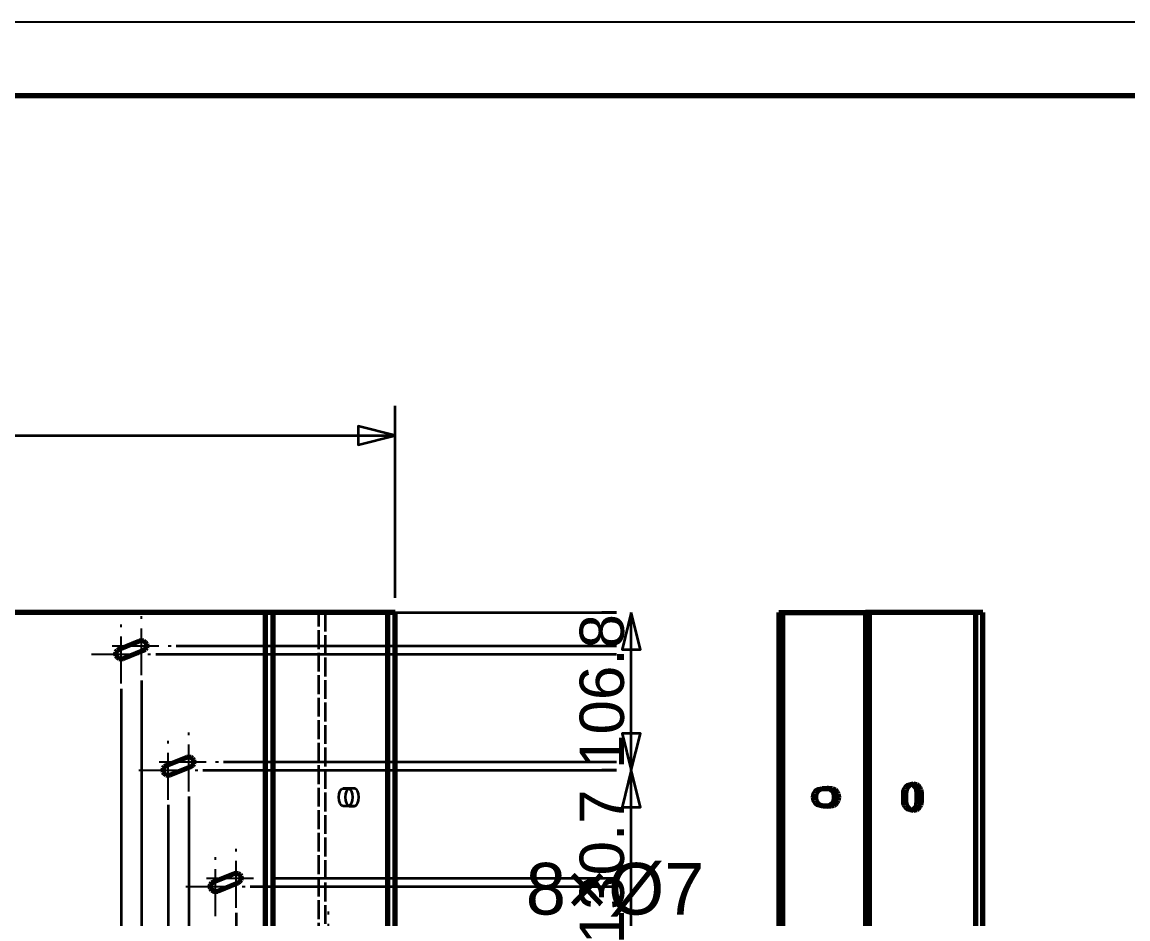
# Model space of a CAD drawing. Header units: millimetres. Extents: x 0 to 420, y 0 to 297.
# Drawn here: x 195.9 to 270.8, y 236.3 to 297 of the extents above; entities that cross this region are included whole.
import ezdxf
from ezdxf.enums import TextEntityAlignment as Align

# ---------------------------------------------------------------- set-up
doc = ezdxf.new("R2010")
doc.units = ezdxf.units.MM
doc.linetypes.add('CENTER', pattern=[5.08, 3.175, -0.635, 0.635, -0.635])
doc.linetypes.add('DASHED', pattern=[1.524, 1.27, -0.254])
doc.styles.add('GOST', font='Arial')

msp = doc.modelspace()

# ---------------------------------------------------------------- linework, layer by layer
at = {"color": 7, "lineweight": 35}
for p, q in [((221.138, 258), (221.138, 271)), ((65, 269), (221.138, 269)), ((221.138, 257), (236.138, 257)), ((236.138, 257), (235.138, 257)), ((237.138, 246.32), (237.138, 257)), ((206.322, 254.763), (236.138, 254.763)), ((204.932, 254.199), (236.138, 254.199)), ((203.972, 252.413), (203.972, 142)), ((202.582, 251.849), (202.582, 142)), ((209.519, 246.887), (236.138, 246.887)), ((208.129, 246.323), (236.138, 246.323)), ((236.138, 246.32), (235.138, 246.32)), ((236.138, 246.32), (235.138, 246.32)), ((237.138, 233.25), (237.138, 246.32)), ((207.169, 244.537), (207.169, 142)), ((205.779, 243.973), (205.779, 142)), ((212.716, 239.011), (236.138, 239.011)), ((211.326, 238.447), (236.138, 238.447)), ((210.366, 236.661), (210.366, 142))]:
    msp.add_line(p, q, dxfattribs=at)
at = {"color": 1, "lineweight": 70}
for p, q in [((212.371, 257), (70.192, 257)), ((212.409, 257), (212.371, 257)), ((212.371, 157), (212.371, 257)), ((212.448, 257), (212.409, 257)), ((212.486, 257), (212.448, 257)), ((212.525, 257), (212.486, 257)), ((212.563, 257), (212.525, 257)), ((212.601, 257), (212.563, 257)), ((212.638, 257), (212.601, 257)), ((212.675, 257), (212.638, 257)), ((212.712, 257), (212.675, 257)), ((212.748, 257), (212.712, 257)), ((212.783, 257), (212.748, 257)), ((212.818, 257), (212.783, 257)), ((212.852, 257), (212.818, 257)), ((212.886, 257), (212.852, 257)), ((220.653, 257), (212.886, 257)), ((212.886, 157), (212.886, 257)), ((220.714, 257), (220.653, 257)), ((220.653, 157), (220.653, 257)), ((220.773, 257), (220.714, 257)), ((220.828, 257), (220.773, 257)), ((220.879, 257), (220.828, 257)), ((220.927, 257), (220.879, 257)), ((220.97, 257), (220.927, 257)), ((221.008, 257), (220.97, 257)), ((221.042, 257), (221.008, 257)), ((221.071, 257), (221.042, 257)), ((221.095, 257), (221.071, 257)), ((221.114, 257), (221.095, 257)), ((221.127, 257), (221.114, 257)), ((221.135, 257), (221.127, 257)), ((221.138, 257), (221.135, 257)), ((221.138, 157), (221.138, 257)), ((247.138, 257), (247.395, 257)), ((247.138, 257), (247.138, 157)), ((247.395, 157), (247.395, 257)), ((247.395, 257), (252.991, 257)), ((253.249, 257), (252.991, 257)), ((252.991, 257), (252.991, 157)), ((260.464, 257), (253.249, 257)), ((253.249, 257), (253.249, 157)), ((260.525, 257), (260.464, 257)), ((260.464, 157), (260.464, 257)), ((260.584, 257), (260.525, 257)), ((260.639, 257), (260.584, 257)), ((260.69, 257), (260.639, 257)), ((260.737, 257), (260.69, 257)), ((260.78, 257), (260.737, 257)), ((260.819, 257), (260.78, 257)), ((260.853, 257), (260.819, 257)), ((260.882, 257), (260.853, 257)), ((260.906, 257), (260.882, 257)), ((260.924, 257), (260.906, 257)), ((260.938, 257), (260.924, 257)), ((260.946, 257), (260.938, 257)), ((260.949, 257), (260.946, 257)), ((260.949, 157), (260.949, 257)), ((202.45, 254.523), (203.84, 255.087)), ((203.84, 255.087), (203.974, 255.113)), ((203.974, 255.113), (204.108, 255.085)), ((204.108, 255.085), (204.221, 255.009)), ((204.294, 254.627), (204.218, 254.514)), ((204.221, 255.009), (204.296, 254.895)), ((204.322, 254.76), (204.294, 254.627)), ((204.296, 254.895), (204.322, 254.76)), ((202.232, 254.201), (202.26, 254.335)), ((202.258, 254.067), (202.232, 254.201)), ((202.333, 253.953), (202.258, 254.067)), ((202.26, 254.335), (202.336, 254.448)), ((202.446, 253.876), (202.333, 253.953)), ((202.336, 254.448), (202.45, 254.523)), ((202.58, 253.849), (202.446, 253.876)), ((202.714, 253.874), (202.58, 253.849)), ((204.104, 254.439), (202.714, 253.874)), ((204.218, 254.514), (204.104, 254.439)), ((205.647, 246.647), (207.037, 247.211)), ((207.037, 247.211), (207.171, 247.237)), ((207.171, 247.237), (207.305, 247.209)), ((207.305, 247.209), (207.418, 247.133)), ((207.418, 247.133), (207.493, 247.019)), ((205.429, 246.325), (205.457, 246.459)), ((205.457, 246.459), (205.533, 246.572)), ((205.533, 246.572), (205.647, 246.647)), ((207.301, 246.563), (205.911, 245.999)), ((207.415, 246.638), (207.301, 246.563)), ((207.491, 246.751), (207.415, 246.638)), ((207.519, 246.885), (207.491, 246.751)), ((207.493, 247.019), (207.519, 246.885)), ((205.455, 246.191), (205.429, 246.325)), ((205.53, 246.077), (205.455, 246.191)), ((205.643, 246), (205.53, 246.077)), ((205.777, 245.973), (205.643, 246)), ((205.911, 245.999), (205.777, 245.973)), ((249.711, 244.833), (249.775, 244.924)), ((249.775, 244.924), (249.853, 244.999)), ((249.853, 244.999), (249.941, 245.054)), ((249.941, 245.054), (250.038, 245.088)), ((250.038, 245.088), (250.138, 245.1)), ((250.138, 245.1), (250.653, 245.1)), ((250.495, 245.088), (250.395, 245.1)), ((250.592, 245.054), (250.495, 245.088)), ((250.681, 244.999), (250.592, 245.054)), ((250.653, 245.1), (250.753, 245.088)), ((250.759, 244.924), (250.681, 244.999)), ((250.753, 245.088), (250.849, 245.054)), ((250.823, 244.833), (250.759, 244.924)), ((250.849, 245.054), (250.938, 244.999)), ((250.938, 244.999), (251.016, 244.924)), ((251.016, 244.924), (251.08, 244.833)), ((255.735, 244.8), (255.744, 244.917)), ((255.744, 244.917), (255.774, 245.03)), ((255.774, 245.03), (255.821, 245.133)), ((255.821, 245.133), (255.885, 245.224)), ((255.885, 245.224), (255.963, 245.299)), ((255.963, 245.299), (256.052, 245.354)), ((256.052, 245.354), (256.149, 245.388)), ((256.274, 245.301), (256.12, 245.381)), ((256.149, 245.388), (256.249, 245.4)), ((256.249, 245.4), (256.349, 245.388)), ((256.398, 245.167), (256.274, 245.301)), ((256.349, 245.388), (256.446, 245.354)), ((256.478, 244.994), (256.398, 245.167)), ((256.446, 245.354), (256.535, 245.299)), ((256.506, 244.8), (256.478, 244.994)), ((256.535, 245.299), (256.613, 245.224)), ((256.613, 245.224), (256.676, 245.133)), ((256.676, 245.133), (256.724, 245.03)), ((256.724, 245.03), (256.753, 244.917)), ((256.753, 244.917), (256.763, 244.8)), ((249.624, 244.5), (249.634, 244.617)), ((249.634, 244.383), (249.624, 244.5)), ((249.634, 244.617), (249.663, 244.73)), ((249.663, 244.27), (249.634, 244.383)), ((249.663, 244.73), (249.711, 244.833)), ((249.711, 244.167), (249.663, 244.27)), ((249.775, 244.076), (249.711, 244.167)), ((250.759, 244.076), (250.823, 244.167)), ((250.87, 244.73), (250.823, 244.833)), ((250.823, 244.167), (250.87, 244.27)), ((250.899, 244.617), (250.87, 244.73)), ((250.87, 244.27), (250.899, 244.383)), ((250.909, 244.5), (250.899, 244.617)), ((250.899, 244.383), (250.909, 244.5)), ((251.08, 244.167), (251.016, 244.076)), ((251.08, 244.833), (251.128, 244.73)), ((251.128, 244.27), (251.08, 244.167)), ((251.128, 244.73), (251.157, 244.617)), ((251.157, 244.383), (251.128, 244.27)), ((251.157, 244.617), (251.167, 244.5)), ((251.167, 244.5), (251.157, 244.383)), ((255.735, 244.2), (255.735, 244.8)), ((255.744, 244.083), (255.735, 244.2)), ((256.478, 244.006), (256.506, 244.2)), ((256.506, 244.2), (256.506, 244.8)), ((256.763, 244.8), (256.506, 244.8)), ((256.763, 244.2), (256.506, 244.2)), ((256.763, 244.2), (256.753, 244.083)), ((256.763, 244.8), (256.763, 244.2)), ((249.853, 244.001), (249.775, 244.076)), ((249.941, 243.946), (249.853, 244.001)), ((250.038, 243.912), (249.941, 243.946)), ((250.138, 243.9), (250.038, 243.912)), ((250.653, 243.9), (250.138, 243.9)), ((250.395, 243.9), (250.495, 243.912)), ((250.495, 243.912), (250.592, 243.946)), ((250.592, 243.946), (250.681, 244.001)), ((250.753, 243.912), (250.653, 243.9)), ((250.681, 244.001), (250.759, 244.076)), ((250.849, 243.946), (250.753, 243.912)), ((250.938, 244.001), (250.849, 243.946)), ((251.016, 244.076), (250.938, 244.001)), ((255.774, 243.97), (255.744, 244.083)), ((255.821, 243.867), (255.774, 243.97)), ((255.885, 243.776), (255.821, 243.867)), ((255.963, 243.701), (255.885, 243.776)), ((256.052, 243.646), (255.963, 243.701)), ((256.149, 243.612), (256.052, 243.646)), ((256.12, 243.619), (256.274, 243.699)), ((256.249, 243.6), (256.149, 243.612)), ((256.349, 243.612), (256.249, 243.6)), ((256.274, 243.699), (256.398, 243.833)), ((256.446, 243.646), (256.349, 243.612)), ((256.398, 243.833), (256.478, 244.006)), ((256.535, 243.701), (256.446, 243.646)), ((256.613, 243.776), (256.535, 243.701)), ((256.676, 243.867), (256.613, 243.776)), ((256.724, 243.97), (256.676, 243.867)), ((256.753, 244.083), (256.724, 243.97)), ((208.844, 238.771), (210.234, 239.335)), ((210.234, 239.335), (210.368, 239.361)), ((210.368, 239.361), (210.502, 239.334)), ((210.502, 239.334), (210.615, 239.257)), ((210.615, 239.257), (210.69, 239.143)), ((210.716, 239.009), (210.688, 238.875)), ((210.69, 239.143), (210.716, 239.009)), ((208.626, 238.449), (208.654, 238.583)), ((208.652, 238.315), (208.626, 238.449)), ((208.727, 238.201), (208.652, 238.315)), ((208.654, 238.583), (208.73, 238.696)), ((208.84, 238.125), (208.727, 238.201)), ((208.73, 238.696), (208.844, 238.771)), ((210.497, 238.687), (209.108, 238.123)), ((210.612, 238.762), (210.497, 238.687)), ((210.688, 238.875), (210.612, 238.762)), ((208.973, 238.097), (208.84, 238.125)), ((209.108, 238.123), (208.973, 238.097))]:
    msp.add_line(p, q, dxfattribs=at)
at = {"color": 5, "linetype": 'DASHED', "lineweight": 35}
for p, q in [((212.371, 257), (70.192, 257)), ((212.39, 257), (212.371, 257)), ((212.409, 257), (212.39, 257)), ((212.429, 257), (212.409, 257)), ((212.448, 257), (212.429, 257)), ((212.467, 257), (212.448, 257)), ((212.486, 257), (212.467, 257)), ((212.504, 257), (212.486, 257)), ((212.523, 257), (212.504, 257)), ((212.541, 257), (212.523, 257)), ((212.559, 257), (212.541, 257)), ((212.577, 257), (212.559, 257)), ((212.594, 257), (212.577, 257)), ((212.612, 257), (212.594, 257)), ((212.628, 257), (212.612, 257)), ((220.395, 257), (212.628, 257)), ((212.886, 257), (212.628, 257)), ((215.983, 157), (215.983, 257)), ((215.983, 257), (220.566, 257)), ((216.411, 257), (215.983, 257)), ((216.411, 257), (220.995, 257)), ((216.411, 257), (216.411, 157)), ((220.653, 257), (220.395, 257)), ((220.426, 257), (220.395, 257)), ((220.455, 257), (220.426, 257)), ((220.483, 257), (220.455, 257)), ((220.509, 257), (220.483, 257)), ((220.532, 257), (220.509, 257)), ((220.554, 257), (220.532, 257)), ((220.573, 257), (220.554, 257)), ((220.995, 257), (220.566, 257)), ((220.566, 257), (220.576, 257)), ((220.59, 257), (220.573, 257)), ((220.576, 257), (220.585, 257)), ((220.585, 257), (220.593, 257)), ((220.604, 257), (220.59, 257)), ((220.593, 257), (220.601, 257)), ((220.601, 257), (220.608, 257)), ((220.616, 257), (220.604, 257)), ((220.608, 257), (220.614, 257)), ((220.614, 257), (220.62, 257)), ((220.626, 257), (220.616, 257)), ((220.62, 257), (220.624, 257)), ((220.624, 257), (220.629, 257)), ((220.632, 257), (220.626, 257)), ((220.629, 257), (220.632, 257)), ((220.632, 257), (220.634, 257)), ((220.636, 257), (220.632, 257)), ((220.634, 257), (220.636, 257)), ((220.636, 257), (220.637, 257)), ((220.638, 257), (220.636, 257)), ((220.637, 257), (220.638, 257)), ((220.995, 257), (221.014, 257)), ((221.014, 257), (221.032, 257)), ((221.032, 257), (221.049, 257)), ((221.049, 257), (221.064, 257)), ((221.064, 257), (221.078, 257)), ((221.078, 257), (221.09, 257)), ((221.09, 257), (221.101, 257)), ((221.101, 257), (221.111, 257)), ((221.111, 257), (221.119, 257)), ((221.119, 257), (221.126, 257)), ((221.126, 257), (221.131, 257)), ((221.131, 257), (221.135, 257)), ((221.135, 257), (221.137, 257)), ((221.137, 257), (221.138, 257)), ((247.138, 257), (254.767, 257)), ((260.206, 257), (252.991, 257)), ((252.991, 257), (255.024, 257)), ((254.767, 257), (254.866, 257)), ((254.767, 257), (255.024, 257)), ((254.866, 257), (254.97, 257)), ((254.97, 257), (255.079, 257)), ((255.024, 257), (255.074, 257)), ((255.074, 257), (255.126, 257)), ((255.079, 257), (255.19, 257)), ((255.126, 257), (255.18, 257)), ((255.18, 257), (255.236, 257)), ((255.19, 257), (255.302, 257)), ((255.236, 257), (255.292, 257)), ((255.292, 257), (255.348, 257)), ((255.302, 257), (255.413, 257)), ((255.348, 257), (255.403, 257)), ((255.403, 257), (255.456, 257)), ((255.413, 257), (255.524, 257)), ((255.456, 257), (255.508, 257)), ((255.508, 257), (255.556, 257)), ((255.524, 257), (255.631, 257)), ((255.556, 257), (255.601, 257)), ((255.601, 257), (255.642, 257)), ((255.631, 257), (255.733, 257)), ((255.642, 257), (255.679, 257)), ((255.679, 257), (255.71, 257)), ((255.71, 257), (260.377, 257)), ((256.139, 257), (255.71, 257)), ((255.733, 257), (255.83, 257)), ((255.83, 257), (255.921, 257)), ((255.921, 257), (256.003, 257)), ((256.003, 257), (256.076, 257)), ((256.076, 257), (256.139, 257)), ((256.139, 257), (260.806, 257)), ((260.464, 257), (260.206, 257)), ((260.237, 257), (260.206, 257)), ((260.266, 257), (260.237, 257)), ((260.294, 257), (260.266, 257)), ((260.319, 257), (260.294, 257)), ((260.343, 257), (260.319, 257)), ((260.365, 257), (260.343, 257)), ((260.384, 257), (260.365, 257)), ((260.806, 257), (260.377, 257)), ((260.377, 257), (260.387, 257)), ((260.401, 257), (260.384, 257)), ((260.387, 257), (260.396, 257)), ((260.396, 257), (260.404, 257)), ((260.415, 257), (260.401, 257)), ((260.404, 257), (260.412, 257)), ((260.412, 257), (260.419, 257)), ((260.427, 257), (260.415, 257)), ((260.419, 257), (260.425, 257)), ((260.425, 257), (260.43, 257)), ((260.436, 257), (260.427, 257)), ((260.43, 257), (260.435, 257)), ((260.435, 257), (260.439, 257)), ((260.443, 257), (260.436, 257)), ((260.439, 257), (260.443, 257)), ((260.447, 257), (260.443, 257)), ((260.443, 257), (260.445, 257)), ((260.445, 257), (260.447, 257)), ((260.449, 257), (260.447, 257)), ((260.447, 257), (260.448, 257)), ((260.448, 257), (260.449, 257)), ((260.449, 257), (260.449, 157)), ((260.449, 257), (260.449, 157)), ((260.949, 257), (260.449, 257)), ((260.949, 257), (260.449, 257)), ((260.806, 257), (260.825, 257)), ((260.825, 257), (260.843, 257)), ((260.843, 257), (260.86, 257)), ((260.86, 257), (260.875, 257)), ((260.875, 257), (260.889, 257)), ((260.889, 257), (260.901, 257)), ((260.901, 257), (260.912, 257)), ((260.912, 257), (260.922, 257)), ((260.922, 257), (260.93, 257)), ((260.93, 257), (260.937, 257)), ((260.937, 257), (260.942, 257)), ((260.942, 257), (260.946, 257)), ((260.946, 257), (260.948, 257)), ((260.948, 257), (260.949, 257)), ((260.949, 157), (260.949, 257)), ((203.84, 255.087), (202.45, 254.523)), ((203.974, 255.113), (203.84, 255.087)), ((204.108, 255.085), (203.974, 255.113)), ((204.221, 255.009), (204.108, 255.085)), ((204.218, 254.514), (204.294, 254.627)), ((204.296, 254.895), (204.221, 255.009)), ((204.294, 254.627), (204.322, 254.76)), ((204.322, 254.76), (204.296, 254.895)), ((260.449, 255.106), (260.449, 255.113)), ((260.449, 255.113), (260.449, 255.113)), ((260.449, 255.113), (260.449, 255.112)), ((260.449, 255.112), (260.449, 255.112)), ((260.449, 255.112), (260.449, 255.111)), ((260.449, 255.111), (260.449, 255.11)), ((260.449, 255.11), (260.449, 255.108)), ((260.449, 255.108), (260.449, 255.106)), ((260.449, 255.086), (260.449, 255.106)), ((260.449, 255.106), (260.449, 255.104)), ((260.449, 255.104), (260.449, 255.102)), ((260.449, 255.102), (260.449, 255.1)), ((260.449, 255.1), (260.449, 255.097)), ((260.449, 255.097), (260.449, 255.094)), ((260.449, 255.094), (260.449, 255.091)), ((260.449, 255.091), (260.449, 255.087)), ((260.449, 255.087), (260.449, 254.523)), ((260.449, 255.054), (260.449, 255.086)), ((260.449, 255.01), (260.449, 255.054)), ((260.449, 254.957), (260.449, 255.01)), ((260.449, 254.896), (260.449, 254.957)), ((260.449, 254.83), (260.449, 254.896)), ((260.449, 254.762), (260.449, 254.83)), ((260.449, 254.693), (260.449, 254.762)), ((260.449, 254.627), (260.449, 254.693)), ((260.449, 254.567), (260.449, 254.627)), ((260.949, 255.112), (260.949, 255.113)), ((260.949, 255.113), (260.949, 255.113)), ((260.949, 255.113), (260.949, 255.106)), ((260.949, 255.111), (260.949, 255.112)), ((260.949, 255.112), (260.949, 255.112)), ((260.949, 255.11), (260.949, 255.111)), ((260.949, 255.108), (260.949, 255.11)), ((260.949, 255.106), (260.949, 255.108)), ((260.949, 255.104), (260.949, 255.106)), ((260.949, 255.106), (260.949, 255.086)), ((260.949, 255.102), (260.949, 255.104)), ((260.949, 255.1), (260.949, 255.102)), ((260.949, 255.097), (260.949, 255.1)), ((260.949, 255.094), (260.949, 255.097)), ((260.949, 255.091), (260.949, 255.094)), ((260.949, 255.087), (260.949, 255.091)), ((260.949, 254.523), (260.949, 255.087)), ((260.949, 255.086), (260.949, 255.054)), ((260.949, 255.054), (260.949, 255.01)), ((260.949, 255.01), (260.949, 254.957)), ((260.949, 254.957), (260.949, 254.896)), ((260.949, 254.896), (260.949, 254.83)), ((260.949, 254.83), (260.949, 254.762)), ((260.949, 254.762), (260.949, 254.693)), ((260.949, 254.693), (260.949, 254.627)), ((260.949, 254.627), (260.949, 254.567)), ((202.26, 254.335), (202.232, 254.201)), ((202.232, 254.201), (202.258, 254.067)), ((202.258, 254.067), (202.333, 253.953)), ((202.336, 254.448), (202.26, 254.335)), ((202.333, 253.953), (202.446, 253.876)), ((202.45, 254.523), (202.336, 254.448)), ((202.446, 253.876), (202.58, 253.849)), ((202.58, 253.849), (202.714, 253.874)), ((202.714, 253.874), (204.104, 254.439)), ((204.104, 254.439), (204.218, 254.514)), ((260.449, 254.514), (260.449, 254.567)), ((260.449, 254.523), (260.449, 254.491)), ((260.449, 254.471), (260.449, 254.514)), ((260.449, 254.491), (260.449, 254.448)), ((260.449, 254.439), (260.449, 254.471)), ((260.449, 254.448), (260.449, 254.395)), ((260.449, 253.874), (260.449, 254.439)), ((260.449, 254.395), (260.449, 254.334)), ((260.449, 254.334), (260.449, 254.269)), ((260.449, 254.269), (260.449, 254.2)), ((260.449, 254.2), (260.449, 254.132)), ((260.449, 254.132), (260.449, 254.066)), ((260.449, 254.066), (260.449, 254.005)), ((260.449, 254.005), (260.449, 253.952)), ((260.449, 253.952), (260.449, 253.908)), ((260.449, 253.908), (260.449, 253.876)), ((260.449, 253.876), (260.449, 253.856)), ((260.449, 253.871), (260.449, 253.874)), ((260.449, 253.868), (260.449, 253.871)), ((260.949, 254.567), (260.949, 254.514)), ((260.949, 254.491), (260.949, 254.523)), ((260.949, 254.514), (260.949, 254.471)), ((260.949, 254.448), (260.949, 254.491)), ((260.949, 254.471), (260.949, 254.439)), ((260.949, 254.395), (260.949, 254.448)), ((260.949, 254.439), (260.949, 253.874)), ((260.949, 254.334), (260.949, 254.395)), ((260.949, 254.269), (260.949, 254.334)), ((260.949, 254.2), (260.949, 254.269)), ((260.949, 254.132), (260.949, 254.2)), ((260.949, 254.066), (260.949, 254.132)), ((260.949, 254.005), (260.949, 254.066)), ((260.949, 253.952), (260.949, 254.005)), ((260.949, 253.908), (260.949, 253.952)), ((260.949, 253.876), (260.949, 253.908)), ((260.949, 253.856), (260.949, 253.876)), ((260.949, 253.874), (260.949, 253.871)), ((260.949, 253.871), (260.949, 253.868)), ((260.449, 253.865), (260.449, 253.868)), ((260.449, 253.862), (260.449, 253.865)), ((260.449, 253.859), (260.449, 253.862)), ((260.449, 253.857), (260.449, 253.859)), ((260.449, 253.855), (260.449, 253.857)), ((260.449, 253.856), (260.449, 253.849)), ((260.449, 253.854), (260.449, 253.855)), ((260.449, 253.852), (260.449, 253.854)), ((260.449, 253.851), (260.449, 253.852)), ((260.449, 253.85), (260.449, 253.851)), ((260.449, 253.849), (260.449, 253.85)), ((260.449, 253.849), (260.449, 253.849)), ((260.449, 253.849), (260.449, 253.849)), ((260.949, 253.868), (260.949, 253.865)), ((260.949, 253.865), (260.949, 253.862)), ((260.949, 253.862), (260.949, 253.859)), ((260.949, 253.859), (260.949, 253.857)), ((260.949, 253.857), (260.949, 253.855)), ((260.949, 253.849), (260.949, 253.856)), ((260.949, 253.855), (260.949, 253.854)), ((260.949, 253.854), (260.949, 253.852)), ((260.949, 253.852), (260.949, 253.851)), ((260.949, 253.851), (260.949, 253.85)), ((260.949, 253.85), (260.949, 253.849)), ((260.949, 253.849), (260.949, 253.849)), ((260.949, 253.849), (260.949, 253.849)), ((207.037, 247.211), (205.647, 246.647)), ((207.171, 247.237), (207.037, 247.211)), ((207.305, 247.209), (207.171, 247.237)), ((207.418, 247.133), (207.305, 247.209)), ((207.493, 247.019), (207.418, 247.133)), ((260.449, 247.23), (260.449, 247.237)), ((260.449, 247.237), (260.449, 247.237)), ((260.449, 247.237), (260.449, 247.237)), ((260.449, 247.237), (260.449, 247.236)), ((260.449, 247.236), (260.449, 247.235)), ((260.449, 247.235), (260.449, 247.234)), ((260.449, 247.234), (260.449, 247.232)), ((260.449, 247.232), (260.449, 247.231)), ((260.449, 247.231), (260.449, 247.229)), ((260.449, 247.21), (260.449, 247.23)), ((260.449, 247.229), (260.449, 247.226)), ((260.449, 247.226), (260.449, 247.224)), ((260.449, 247.224), (260.449, 247.221)), ((260.449, 247.221), (260.449, 247.218)), ((260.449, 247.218), (260.449, 247.215)), ((260.449, 247.215), (260.449, 247.211)), ((260.449, 247.211), (260.449, 246.647)), ((260.449, 247.178), (260.449, 247.21)), ((260.449, 247.134), (260.449, 247.178)), ((260.449, 247.081), (260.449, 247.134)), ((260.949, 247.236), (260.949, 247.237)), ((260.949, 247.237), (260.949, 247.237)), ((260.949, 247.237), (260.949, 247.237)), ((260.949, 247.237), (260.949, 247.23)), ((260.949, 247.235), (260.949, 247.236)), ((260.949, 247.234), (260.949, 247.235)), ((260.949, 247.232), (260.949, 247.234)), ((260.949, 247.231), (260.949, 247.232)), ((260.949, 247.229), (260.949, 247.231)), ((260.949, 247.23), (260.949, 247.21)), ((260.949, 247.226), (260.949, 247.229)), ((260.949, 247.224), (260.949, 247.226)), ((260.949, 247.221), (260.949, 247.224)), ((260.949, 247.218), (260.949, 247.221)), ((260.949, 247.215), (260.949, 247.218)), ((260.949, 247.211), (260.949, 247.215)), ((260.949, 246.647), (260.949, 247.211)), ((260.949, 247.21), (260.949, 247.178)), ((260.949, 247.178), (260.949, 247.134)), ((260.949, 247.134), (260.949, 247.081)), ((205.457, 246.459), (205.429, 246.325)), ((205.533, 246.572), (205.457, 246.459)), ((205.647, 246.647), (205.533, 246.572)), ((205.911, 245.999), (207.301, 246.563)), ((207.301, 246.563), (207.415, 246.638)), ((207.415, 246.638), (207.491, 246.751)), ((207.491, 246.751), (207.519, 246.885)), ((207.519, 246.885), (207.493, 247.019)), ((260.449, 247.02), (260.449, 247.081)), ((260.449, 246.954), (260.449, 247.02)), ((260.449, 246.886), (260.449, 246.954)), ((260.449, 246.817), (260.449, 246.886)), ((260.449, 246.751), (260.449, 246.817)), ((260.449, 246.691), (260.449, 246.751)), ((260.449, 246.638), (260.449, 246.691)), ((260.449, 246.647), (260.449, 246.615)), ((260.449, 246.595), (260.449, 246.638)), ((260.449, 246.615), (260.449, 246.572)), ((260.449, 246.563), (260.449, 246.595)), ((260.449, 246.572), (260.449, 246.519)), ((260.449, 245.999), (260.449, 246.563)), ((260.449, 246.519), (260.449, 246.458)), ((260.449, 246.458), (260.449, 246.393)), ((260.449, 246.393), (260.449, 246.324)), ((260.949, 247.081), (260.949, 247.02)), ((260.949, 247.02), (260.949, 246.954)), ((260.949, 246.954), (260.949, 246.886)), ((260.949, 246.886), (260.949, 246.817)), ((260.949, 246.817), (260.949, 246.751)), ((260.949, 246.751), (260.949, 246.691)), ((260.949, 246.691), (260.949, 246.638)), ((260.949, 246.615), (260.949, 246.647)), ((260.949, 246.638), (260.949, 246.595)), ((260.949, 246.572), (260.949, 246.615)), ((260.949, 246.595), (260.949, 246.563)), ((260.949, 246.519), (260.949, 246.572)), ((260.949, 246.563), (260.949, 245.999)), ((260.949, 246.458), (260.949, 246.519)), ((260.949, 246.393), (260.949, 246.458)), ((260.949, 246.324), (260.949, 246.393)), ((205.429, 246.325), (205.455, 246.191)), ((205.455, 246.191), (205.53, 246.077)), ((205.53, 246.077), (205.643, 246)), ((205.643, 246), (205.777, 245.973)), ((205.777, 245.973), (205.911, 245.999)), ((260.449, 246.324), (260.449, 246.256)), ((260.449, 246.256), (260.449, 246.19)), ((260.449, 246.19), (260.449, 246.129)), ((260.449, 246.129), (260.449, 246.076)), ((260.449, 246.076), (260.449, 246.032)), ((260.449, 246.032), (260.449, 246)), ((260.449, 246), (260.449, 245.98)), ((260.449, 245.995), (260.449, 245.999)), ((260.449, 245.992), (260.449, 245.995)), ((260.449, 245.989), (260.449, 245.992)), ((260.449, 245.986), (260.449, 245.989)), ((260.449, 245.984), (260.449, 245.986)), ((260.449, 245.981), (260.449, 245.984)), ((260.449, 245.979), (260.449, 245.981)), ((260.449, 245.98), (260.449, 245.973)), ((260.449, 245.978), (260.449, 245.979)), ((260.449, 245.976), (260.449, 245.978)), ((260.449, 245.975), (260.449, 245.976)), ((260.449, 245.974), (260.449, 245.975)), ((260.449, 245.973), (260.449, 245.974)), ((260.449, 245.973), (260.449, 245.973)), ((260.449, 245.973), (260.449, 245.973)), ((260.949, 246.256), (260.949, 246.324)), ((260.949, 246.19), (260.949, 246.256)), ((260.949, 246.129), (260.949, 246.19)), ((260.949, 246.076), (260.949, 246.129)), ((260.949, 246.032), (260.949, 246.076)), ((260.949, 246), (260.949, 246.032)), ((260.949, 245.98), (260.949, 246)), ((260.949, 245.999), (260.949, 245.995)), ((260.949, 245.995), (260.949, 245.992)), ((260.949, 245.992), (260.949, 245.989)), ((260.949, 245.989), (260.949, 245.986)), ((260.949, 245.986), (260.949, 245.984)), ((260.949, 245.984), (260.949, 245.981)), ((260.949, 245.981), (260.949, 245.979)), ((260.949, 245.973), (260.949, 245.98)), ((260.949, 245.979), (260.949, 245.978)), ((260.949, 245.978), (260.949, 245.976)), ((260.949, 245.976), (260.949, 245.975)), ((260.949, 245.975), (260.949, 245.974)), ((260.949, 245.974), (260.949, 245.973)), ((260.949, 245.973), (260.949, 245.973)), ((260.949, 245.973), (260.949, 245.973)), ((217.345, 244.73), (217.412, 244.924)), ((217.412, 244.924), (217.459, 244.999)), ((217.459, 244.999), (217.512, 245.054)), ((217.512, 245.054), (217.57, 245.088)), ((217.57, 245.088), (217.631, 245.1)), ((218.059, 245.1), (217.631, 245.1)), ((217.631, 245.1), (217.94, 245.1)), ((217.841, 244.924), (217.774, 244.73)), ((217.888, 244.999), (217.841, 244.924)), ((217.941, 245.054), (217.888, 244.999)), ((218.368, 245.1), (217.94, 245.1)), ((217.94, 245.1), (218, 245.088)), ((217.999, 245.088), (217.941, 245.054)), ((218.059, 245.1), (217.999, 245.088)), ((218, 245.088), (218.058, 245.054)), ((218.058, 245.054), (218.111, 244.999)), ((218.368, 245.1), (218.059, 245.1)), ((218.111, 244.999), (218.158, 244.924)), ((218.158, 244.924), (218.225, 244.73)), ((218.429, 245.088), (218.368, 245.1)), ((218.487, 245.054), (218.429, 245.088)), ((218.54, 244.999), (218.487, 245.054)), ((218.587, 244.924), (218.54, 244.999)), ((218.654, 244.73), (218.587, 244.924)), ((249.517, 244.924), (249.453, 244.833)), ((249.595, 244.999), (249.517, 244.924)), ((249.684, 245.054), (249.595, 244.999)), ((249.78, 245.088), (249.684, 245.054)), ((249.881, 245.1), (249.78, 245.088)), ((249.881, 245.1), (250.138, 245.1)), ((250.395, 245.1), (249.881, 245.1)), ((250.395, 245.1), (250.653, 245.1)), ((255.487, 244.917), (255.477, 244.8)), ((255.516, 245.03), (255.487, 244.917)), ((255.564, 245.133), (255.516, 245.03)), ((255.628, 245.224), (255.564, 245.133)), ((255.706, 245.299), (255.628, 245.224)), ((255.795, 245.354), (255.706, 245.299)), ((255.891, 245.388), (255.795, 245.354)), ((255.991, 245.4), (255.891, 245.388)), ((256.12, 245.381), (255.991, 245.4)), ((217.322, 244.5), (217.345, 244.73)), ((217.345, 244.27), (217.322, 244.5)), ((217.412, 244.076), (217.345, 244.27)), ((217.774, 244.73), (217.75, 244.5)), ((217.75, 244.5), (217.774, 244.27)), ((217.774, 244.27), (217.841, 244.076)), ((218.225, 244.27), (218.158, 244.076)), ((218.225, 244.73), (218.249, 244.5)), ((218.249, 244.5), (218.225, 244.27)), ((218.587, 244.076), (218.654, 244.27)), ((218.677, 244.5), (218.654, 244.73)), ((218.654, 244.27), (218.677, 244.5)), ((249.376, 244.617), (249.366, 244.5)), ((249.366, 244.5), (249.376, 244.383)), ((249.406, 244.73), (249.376, 244.617)), ((249.376, 244.383), (249.406, 244.27)), ((249.453, 244.833), (249.406, 244.73)), ((249.406, 244.27), (249.453, 244.167)), ((249.453, 244.167), (249.517, 244.076)), ((255.477, 244.8), (255.477, 244.2)), ((255.477, 244.2), (255.487, 244.083)), ((217.459, 244.001), (217.412, 244.076)), ((217.512, 243.946), (217.459, 244.001)), ((217.57, 243.912), (217.512, 243.946)), ((217.631, 243.9), (217.57, 243.912)), ((218.059, 243.9), (217.631, 243.9)), ((217.94, 243.9), (217.631, 243.9)), ((217.841, 244.076), (217.888, 244.001)), ((217.888, 244.001), (217.941, 243.946)), ((218, 243.912), (217.94, 243.9)), ((218.368, 243.9), (217.94, 243.9)), ((217.941, 243.946), (217.999, 243.912)), ((217.999, 243.912), (218.059, 243.9)), ((218.058, 243.946), (218, 243.912)), ((218.111, 244.001), (218.058, 243.946)), ((218.059, 243.9), (218.368, 243.9)), ((218.158, 244.076), (218.111, 244.001)), ((218.368, 243.9), (218.429, 243.912)), ((218.429, 243.912), (218.487, 243.946)), ((218.487, 243.946), (218.54, 244.001)), ((218.54, 244.001), (218.587, 244.076)), ((249.517, 244.076), (249.595, 244.001)), ((249.595, 244.001), (249.684, 243.946)), ((249.684, 243.946), (249.78, 243.912)), ((249.78, 243.912), (249.881, 243.9)), ((249.881, 243.9), (250.138, 243.9)), ((249.881, 243.9), (250.395, 243.9)), ((250.395, 243.9), (250.653, 243.9)), ((255.487, 244.083), (255.516, 243.97)), ((255.516, 243.97), (255.564, 243.867)), ((255.564, 243.867), (255.628, 243.776)), ((255.628, 243.776), (255.706, 243.701)), ((255.706, 243.701), (255.795, 243.646)), ((255.795, 243.646), (255.891, 243.612)), ((255.891, 243.612), (255.991, 243.6)), ((255.991, 243.6), (256.12, 243.619)), ((210.234, 239.335), (208.844, 238.771)), ((210.368, 239.361), (210.234, 239.335)), ((210.502, 239.334), (210.368, 239.361)), ((210.615, 239.257), (210.502, 239.334)), ((210.69, 239.143), (210.615, 239.257)), ((210.688, 238.875), (210.716, 239.009)), ((210.716, 239.009), (210.69, 239.143)), ((260.449, 239.354), (260.449, 239.361)), ((260.449, 239.361), (260.449, 239.361)), ((260.449, 239.361), (260.449, 239.361)), ((260.449, 239.361), (260.449, 239.36)), ((260.449, 239.36), (260.449, 239.359)), ((260.449, 239.359), (260.449, 239.358)), ((260.449, 239.358), (260.449, 239.356)), ((260.449, 239.356), (260.449, 239.355)), ((260.449, 239.355), (260.449, 239.353)), ((260.449, 239.334), (260.449, 239.354)), ((260.449, 239.353), (260.449, 239.35)), ((260.449, 239.35), (260.449, 239.348)), ((260.449, 239.348), (260.449, 239.345)), ((260.449, 239.345), (260.449, 239.342)), ((260.449, 239.342), (260.449, 239.339)), ((260.449, 239.339), (260.449, 239.335)), ((260.449, 239.335), (260.449, 238.771)), ((260.449, 239.302), (260.449, 239.334)), ((260.449, 239.258), (260.449, 239.302)), ((260.449, 239.205), (260.449, 239.258)), ((260.449, 239.144), (260.449, 239.205)), ((260.449, 239.078), (260.449, 239.144)), ((260.449, 239.01), (260.449, 239.078)), ((260.449, 238.941), (260.449, 239.01)), ((260.449, 238.876), (260.449, 238.941)), ((260.949, 239.36), (260.949, 239.361)), ((260.949, 239.361), (260.949, 239.361)), ((260.949, 239.361), (260.949, 239.361)), ((260.949, 239.361), (260.949, 239.354)), ((260.949, 239.359), (260.949, 239.36)), ((260.949, 239.358), (260.949, 239.359)), ((260.949, 239.356), (260.949, 239.358)), ((260.949, 239.355), (260.949, 239.356)), ((260.949, 239.353), (260.949, 239.355)), ((260.949, 239.354), (260.949, 239.334)), ((260.949, 239.35), (260.949, 239.353)), ((260.949, 239.348), (260.949, 239.35)), ((260.949, 239.345), (260.949, 239.348)), ((260.949, 239.342), (260.949, 239.345)), ((260.949, 239.339), (260.949, 239.342)), ((260.949, 239.335), (260.949, 239.339)), ((260.949, 238.771), (260.949, 239.335)), ((260.949, 239.334), (260.949, 239.302)), ((260.949, 239.302), (260.949, 239.258)), ((260.949, 239.258), (260.949, 239.205)), ((260.949, 239.205), (260.949, 239.144)), ((260.949, 239.144), (260.949, 239.078)), ((260.949, 239.078), (260.949, 239.01)), ((260.949, 239.01), (260.949, 238.941)), ((260.949, 238.941), (260.949, 238.876)), ((208.654, 238.583), (208.626, 238.449)), ((208.626, 238.449), (208.652, 238.315)), ((208.652, 238.315), (208.727, 238.201)), ((208.73, 238.696), (208.654, 238.583)), ((208.727, 238.201), (208.84, 238.125)), ((208.844, 238.771), (208.73, 238.696)), ((209.108, 238.123), (210.497, 238.687)), ((210.497, 238.687), (210.612, 238.762)), ((210.612, 238.762), (210.688, 238.875)), ((260.449, 238.815), (260.449, 238.876)), ((260.449, 238.762), (260.449, 238.815)), ((260.449, 238.771), (260.449, 238.739)), ((260.449, 238.719), (260.449, 238.762)), ((260.449, 238.739), (260.449, 238.696)), ((260.449, 238.687), (260.449, 238.719)), ((260.449, 238.696), (260.449, 238.643)), ((260.449, 238.123), (260.449, 238.687)), ((260.449, 238.643), (260.449, 238.583)), ((260.449, 238.583), (260.449, 238.517)), ((260.449, 238.517), (260.449, 238.448)), ((260.449, 238.448), (260.449, 238.38)), ((260.449, 238.38), (260.449, 238.314)), ((260.449, 238.314), (260.449, 238.253)), ((260.449, 238.253), (260.449, 238.2)), ((260.449, 238.2), (260.449, 238.156)), ((260.449, 238.156), (260.449, 238.124)), ((260.949, 238.876), (260.949, 238.815)), ((260.949, 238.815), (260.949, 238.762)), ((260.949, 238.739), (260.949, 238.771)), ((260.949, 238.762), (260.949, 238.719)), ((260.949, 238.696), (260.949, 238.739)), ((260.949, 238.719), (260.949, 238.687)), ((260.949, 238.643), (260.949, 238.696)), ((260.949, 238.687), (260.949, 238.123)), ((260.949, 238.583), (260.949, 238.643)), ((260.949, 238.517), (260.949, 238.583)), ((260.949, 238.448), (260.949, 238.517)), ((260.949, 238.38), (260.949, 238.448)), ((260.949, 238.314), (260.949, 238.38)), ((260.949, 238.253), (260.949, 238.314)), ((260.949, 238.2), (260.949, 238.253)), ((260.949, 238.156), (260.949, 238.2)), ((260.949, 238.124), (260.949, 238.156)), ((208.84, 238.125), (208.973, 238.097)), ((208.973, 238.097), (209.108, 238.123)), ((260.449, 238.124), (260.449, 238.104)), ((260.449, 238.119), (260.449, 238.123)), ((260.449, 238.116), (260.449, 238.119)), ((260.449, 238.113), (260.449, 238.116)), ((260.449, 238.11), (260.449, 238.113)), ((260.449, 238.108), (260.449, 238.11)), ((260.449, 238.105), (260.449, 238.108)), ((260.449, 238.103), (260.449, 238.105)), ((260.449, 238.104), (260.449, 238.097)), ((260.449, 238.102), (260.449, 238.103)), ((260.449, 238.1), (260.449, 238.102)), ((260.449, 238.099), (260.449, 238.1)), ((260.449, 238.098), (260.449, 238.099)), ((260.449, 238.097), (260.449, 238.098)), ((260.449, 238.098), (260.449, 238.098)), ((260.449, 238.097), (260.449, 238.097)), ((260.949, 238.104), (260.949, 238.124)), ((260.949, 238.123), (260.949, 238.119)), ((260.949, 238.119), (260.949, 238.116)), ((260.949, 238.116), (260.949, 238.113)), ((260.949, 238.113), (260.949, 238.11)), ((260.949, 238.11), (260.949, 238.108)), ((260.949, 238.108), (260.949, 238.105)), ((260.949, 238.105), (260.949, 238.103)), ((260.949, 238.097), (260.949, 238.104)), ((260.949, 238.103), (260.949, 238.102)), ((260.949, 238.102), (260.949, 238.1)), ((260.949, 238.1), (260.949, 238.099)), ((260.949, 238.099), (260.949, 238.098)), ((260.949, 238.098), (260.949, 238.098)), ((260.949, 238.098), (260.949, 238.097)), ((260.949, 238.097), (260.949, 238.097))]:
    msp.add_line(p, q, dxfattribs=at)
at = {"color": 4, "linetype": 'CENTER', "lineweight": 25}
for p, q in [((202.582, 252.199), (202.582, 256.199)), ((203.972, 252.763), (203.972, 256.763)), ((201.972, 254.763), (205.972, 254.763)), ((200.582, 254.199), (204.582, 254.199)), ((207.169, 244.887), (207.169, 248.887)), ((205.779, 244.323), (205.779, 248.323)), ((205.169, 246.887), (209.169, 246.887)), ((203.779, 246.323), (207.779, 246.323)), ((208.976, 236.447), (208.976, 240.447)), ((210.366, 237.011), (210.366, 241.011)), ((208.366, 239.011), (212.366, 239.011)), ((206.976, 238.447), (210.976, 238.447)), ((216.641, 232.75), (216.641, 236.75))]:
    msp.add_line(p, q, dxfattribs=at)
at = {"color": 7, "lineweight": 25}
msp.add_lwpolyline([(0, 0), (420, 0), (420, 297), (0, 297)], close=True, dxfattribs=at)
at = {"color": 7, "lineweight": 70}
msp.add_lwpolyline([(20, 5), (415, 5), (415, 292), (20, 292)], close=True, dxfattribs=at)
at = {"color": 7, "lineweight": 35}
for points in [[(221.138, 269), (218.638, 269.625), (218.638, 268.375)], [(237.138, 257), (236.513, 254.5), (237.763, 254.5)], [(237.138, 246.32), (237.763, 248.82), (236.513, 248.82)], [(237.138, 246.32), (236.513, 243.82), (237.763, 243.82)]]:
    msp.add_lwpolyline(points, close=True, dxfattribs=at)

# ---------------------------------------------------------------- texts
at = {"color": 7, "style": 'GOST'}
for s, p in [('106.8', (235.138, 251.66)), ('130.7', (235.138, 239.785))]:
    msp.add_text(s, height=3, rotation=90, dxfattribs=at).set_placement(p, align=Align.MIDDLE)
msp.add_text('8×Ø7', height=3.5, dxfattribs=at).set_placement((229.991, 236.55))

doc.saveas('drawing.dxf')
